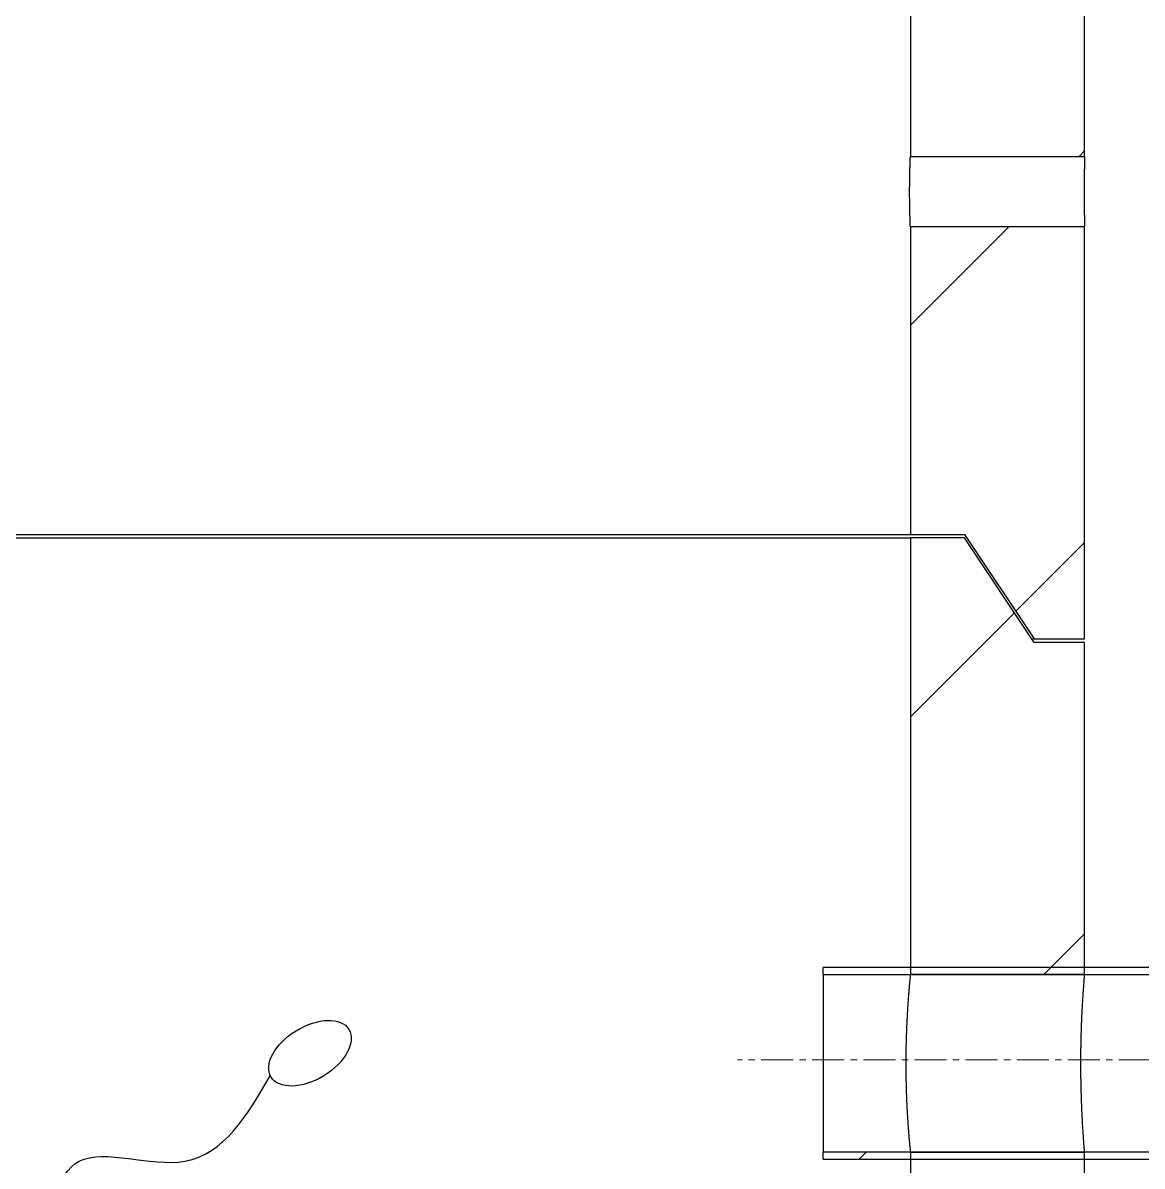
# Model space of a CAD drawing. Header units: centimetres. Extents: x -13594 to 4017, y -3206 to 1780.
# Drawn here: x -1861.4 to -1565, y 538.9 to 841.6 of the extents above; entities that cross this region are included whole.
import ezdxf

# ---------------------------------------------------------------- set-up
doc = ezdxf.new("R2010")
doc.units = ezdxf.units.CM
doc.linetypes.add('CENTERX2', pattern=[20.32, 12.7, -2.54, 2.54, -2.54])

# ---------------------------------------------------------------- blocks, each defined once
blk = doc.blocks.new('SW_HATCH_0')
at = {"color": 0, "linetype": 'Continuous', "lineweight": 18}
for p, q in [((23.932, -7.499), (24, -7.431)), ((22, -9.431), (23.132, -8.299)), ((23.21, -12.712), (24, -11.921)), ((22, -13.921), (23.194, -12.728)), ((23.533, -16.879), (24, -16.411)), ((23.533, -16.879), (23.613, -16.799)), ((21.413, -18.999), (21.493, -18.919))]:
    blk.add_line(p, q, dxfattribs=at)

msp = doc.modelspace()

# ---------------------------------------------------------------- linework, layer by layer
at = {"color": 7, "linetype": 'Continuous', "lineweight": 25}
for p, q in [((-1626.35, 936.96), (-1626.35, 806.11)), ((-1580.19, 806.11), (-1580.19, 909.26)), ((-1580.19, 806.11), (-1626.35, 806.11)), ((-1626.35, 787.65), (-1626.35, 706.15)), ((-1626.35, 787.65), (-1580.19, 787.65)), ((-1580.19, 678.46), (-1580.19, 787.65)), ((-2025.31, 706.15), (-1626.35, 706.15)), ((-1626.35, 706.15), (-1612, 706.15)), ((-1612, 706.15), (-1593.54, 678.46)), ((-2025.31, 705.23), (-1626.35, 705.23)), ((-1626.35, 705.23), (-1626.35, 589.62)), ((-1612, 705.23), (-1626.35, 705.23)), ((-1593.54, 677.53), (-1612, 705.23)), ((-1594.16, 678.46), (-1593.54, 678.46)), ((-1593.54, 678.46), (-1580.19, 678.46)), ((-1580.19, 677.53), (-1593.54, 677.53)), ((-1580.19, 589.62), (-1580.19, 677.53)), ((-1649.43, 589.62), (-1649.43, 591.46)), ((-1372.46, 591.46), (-1649.43, 591.46)), ((-1649.43, 589.62), (-1372.46, 589.62)), ((-1649.43, 589.62), (-1649.43, 542.53)), ((-1580.19, 589.62), (-1626.35, 589.62)), ((-1372.46, 542.53), (-1649.43, 542.53)), ((-1649.43, 540.69), (-1649.43, 542.53)), ((-1626.35, 542.53), (-1626.35, 474.42)), ((-1626.35, 542.53), (-1580.19, 542.53)), ((-1580.19, 446.73), (-1580.19, 542.53)), ((-1649.43, 540.69), (-1372.46, 540.69))]:
    msp.add_line(p, q, dxfattribs=at)
at = {"color": 7, "linetype": 'CENTERX2', "lineweight": 18, "ltscale": 0.666}
msp.add_line((-1359.65, 567), (-1672.14, 567), dxfattribs=at)
msp.add_ellipse((-1785.33, 568.76), major_axis=(10.31, 6.32), ratio=0.578774)
at = {"color": 7, "linetype": 'Continuous', "lineweight": 25}
for points, knots in [([(-1626.35, 787.65), (-1626.35, 787.65), (-1626.35, 787.69), (-1626.36, 787.88), (-1626.37, 788.27), (-1626.4, 788.92), (-1626.42, 789.78), (-1626.45, 790.86), (-1626.48, 792.09), (-1626.51, 793.47), (-1626.53, 795.08), (-1626.53, 796.74), (-1626.53, 798.41), (-1626.51, 799.89), (-1626.49, 801.3), (-1626.46, 802.58), (-1626.43, 803.7), (-1626.4, 804.62), (-1626.38, 805.33), (-1626.36, 805.8), (-1626.35, 806.04), (-1626.35, 806.11)], [0, 0, 0, 0, 0.0000223, 0.0076994, 0.0297572, 0.0643411, 0.1124397, 0.1700597, 0.2388292, 0.313001, 0.3946954, 0.4999999, 0.5826921, 0.6653884, 0.7411466, 0.8121529, 0.8724826, 0.9238327, 0.961902, 0.9877621, 1, 1, 1, 1]), ([(-1580.19, 806.11), (-1580.19, 806.11), (-1580.19, 806.06), (-1580.19, 805.88), (-1580.21, 805.48), (-1580.22, 804.84), (-1580.25, 803.97), (-1580.27, 802.9), (-1580.3, 801.67), (-1580.32, 800.28), (-1580.34, 798.68), (-1580.34, 797.02), (-1580.34, 795.35), (-1580.32, 793.87), (-1580.31, 792.45), (-1580.28, 791.18), (-1580.26, 790.06), (-1580.23, 789.13), (-1580.21, 788.43), (-1580.2, 787.96), (-1580.19, 787.72), (-1580.19, 787.65)], [0, 0, 0, 0, 0.000025, 0.007735, 0.029831, 0.064454, 0.112597, 0.170249, 0.239049, 0.313238, 0.394943, 0.5, 0.58271, 0.665423, 0.741196, 0.812212, 0.872536, 0.923876, 0.96193, 0.987775, 1, 1, 1, 1]), ([(-1626.35, 589.62), (-1626.35, 589.59), (-1626.36, 589.48), (-1626.39, 589.24), (-1626.43, 588.82), (-1626.48, 588.25), (-1626.55, 587.53), (-1626.63, 586.65), (-1626.72, 585.63), (-1626.82, 584.46), (-1626.92, 583.17), (-1627.02, 581.76), (-1627.12, 580.23), (-1627.21, 578.59), (-1627.3, 576.88), (-1627.38, 575.09), (-1627.44, 573.22), (-1627.49, 571.3), (-1627.53, 569.36), (-1627.55, 567.4), (-1627.55, 565.42), (-1627.54, 563.43), (-1627.51, 561.49), (-1627.46, 559.59), (-1627.4, 557.71), (-1627.33, 555.89), (-1627.24, 554.16), (-1627.15, 552.51), (-1627.05, 550.95), (-1626.95, 549.48), (-1626.85, 548.15), (-1626.76, 546.94), (-1626.66, 545.86), (-1626.58, 544.92), (-1626.5, 544.13), (-1626.44, 543.51), (-1626.4, 543.04), (-1626.37, 542.73), (-1626.35, 542.58), (-1626.35, 542.53)], [0, 0, 0, 0, 0.001726, 0.006878, 0.01573, 0.028104, 0.043421, 0.061864, 0.083974, 0.10909, 0.136308, 0.166021, 0.198989, 0.234143, 0.270245, 0.30793, 0.348106, 0.389393, 0.430143, 0.471373, 0.514014, 0.556553, 0.59734, 0.637464, 0.677766, 0.716786, 0.75328, 0.788045, 0.821754, 0.853143, 0.881325, 0.906884, 0.93025, 0.950474, 0.966963, 0.980224, 0.990387, 0.996949, 1, 1, 1, 1]), ([(-1580.19, 542.53), (-1580.19, 542.58), (-1580.21, 542.79), (-1580.24, 543.16), (-1580.28, 543.71), (-1580.34, 544.39), (-1580.4, 545.23), (-1580.48, 546.22), (-1580.55, 547.33), (-1580.64, 548.58), (-1580.72, 549.97), (-1580.8, 551.48), (-1580.88, 553.07), (-1580.96, 554.76), (-1581.03, 556.54), (-1581.08, 558.39), (-1581.13, 560.28), (-1581.16, 562.21), (-1581.18, 564.19), (-1581.19, 566.17), (-1581.18, 568.14), (-1581.16, 570.09), (-1581.13, 572.03), (-1581.08, 573.92), (-1581.02, 575.74), (-1580.95, 577.5), (-1580.88, 579.19), (-1580.8, 580.79), (-1580.71, 582.27), (-1580.63, 583.64), (-1580.55, 584.89), (-1580.47, 586.01), (-1580.4, 586.99), (-1580.33, 587.81), (-1580.28, 588.48), (-1580.24, 589.02), (-1580.21, 589.38), (-1580.19, 589.57), (-1580.19, 589.62)], [0, 0, 0, 0, 0.003209, 0.01296, 0.024004, 0.038309, 0.056337, 0.077577, 0.10122, 0.127599, 0.157412, 0.189711, 0.223356, 0.258908, 0.297233, 0.337041, 0.376815, 0.417437, 0.459841, 0.502539, 0.543879, 0.584919, 0.62654, 0.667243, 0.705634, 0.742619, 0.778934, 0.813233, 0.844487, 0.873374, 0.900409, 0.92453, 0.945025, 0.962447, 0.977027, 0.988109, 0.996982, 1, 1, 1, 1])]:
    msp.add_open_spline(points, degree=3, knots=knots, dxfattribs=at)
msp.add_open_spline([(-1855.57, 515.72), (-1854.14, 526.32), (-1851.17, 548.32), (-1813.5, 532.84), (-1801.98, 552.37), (-1795.83, 562.79)], degree=3, knots=[0, 0, 0, 0, 26.091522, 54.091522, 86.091522, 86.091522, 86.091522, 86.091522])

# ---------------------------------------------------------------- block references
at = {"color": 7, "linetype": 'Continuous', "lineweight": 18, "xscale": 23.0804869763696, "yscale": 23.0804869763696, "zscale": 23.0804869763696}
msp.add_blockref('SW_HATCH_0', (-2134.12, 979.18), dxfattribs=at)

doc.saveas('drawing.dxf')
